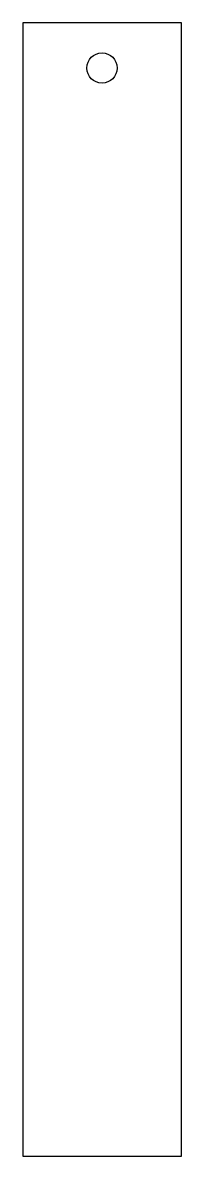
# Model space of a CAD drawing. Header units: millimetres. Extents: x 0 to 21, y -150 to 0.
import ezdxf

# ---------------------------------------------------------------- set-up
doc = ezdxf.new("R2010")
doc.units = ezdxf.units.MM

msp = doc.modelspace()

# ---------------------------------------------------------------- linework, layer by layer
msp.add_lwpolyline([(21, 0), (0, 0), (0, -150), (21, -150)], close=True)
msp.add_circle((10.5, -6), 2)

doc.saveas('drawing.dxf')
